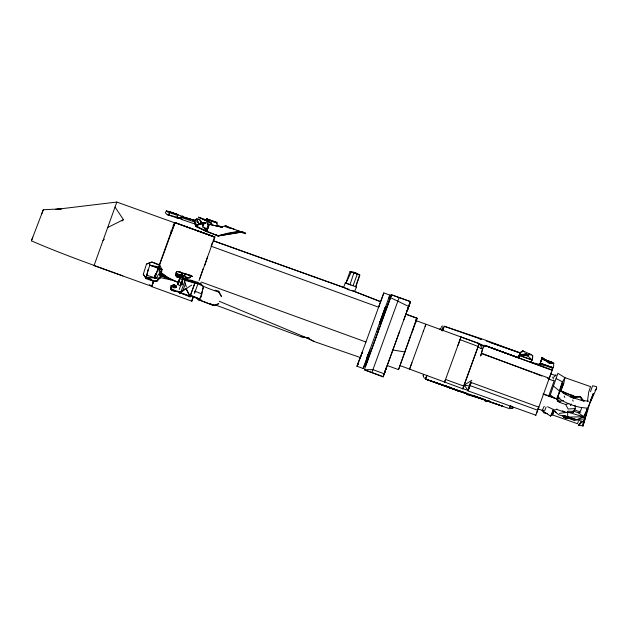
<?xml version="1.0" encoding="UTF-8"?>
<svg xmlns="http://www.w3.org/2000/svg" width="628" height="628" viewBox="0 0 628 628"><rect width="100%" height="100%" fill="white"/><g stroke="black" fill="none" stroke-linecap="round" stroke-linejoin="round"><path stroke-width="0.94" d="M559.893 401.944L559.901 401.198L557.884 400.483M578.553 425.651L581.198 421.357L582.14 421.545L578.553 425.651L578.71 425.203L582.957 425.941L582.988 421.553L584.982 418.868L586.984 410.531M171.177 230.445L171.138 233.271L175.016 222.642L214.745 236.976L213.237 241.764M154.92 276.901L154.967 274.962M203.378 226.213L199.571 219.305L196.807 218.96L194.131 221.119L195.693 226.331L206.643 231.622L217.987 235.806C226.645 233.64 236.434 229.864 245.14 233.695L245.156 232.933L244.308 232.564L240.555 231.654L225.13 225.727L226.645 226.308M535.833 415.202L467.97 390.867L468.833 386.887M523.069 354.749L519.246 355.22L527.724 355.848L532.065 359.954L519.246 355.22L525.385 353.737L528.438 354.828L530.982 354.577L522.763 350.769L520.329 352.418L519.246 355.22L519.034 358.023L484.895 345.486L530.825 362.301L532.065 359.954L531.5 359.891L532.536 358.706L532.67 355.189M171.099 289.547L178.98 291.565L179.726 292.507L189.915 296.832L194.837 283.189L184.514 280.151L184.436 278.926L195.277 282.812L190.724 280.229L184.13 279.334L175.495 274.428L176.625 271.767M532.575 358.431L532.646 355.762L529.341 353.98L527.724 355.848L527.983 354.687L525.385 353.737L528.438 354.828L527.724 355.848M550.411 361.649L552.051 362.254L546.996 360.519L542.09 357.45L541.681 358.965L548.268 362.018L549.728 363.534L549.17 363.337L550.411 361.649L553.715 363.439L549.728 363.534L549.602 362.56L543.636 359.122L552.051 362.254L553.378 363.439L553.739 362.858L553.606 366.375L549.186 378.519M163.963 275.048L170.808 279.845L162.15 274.883L162.542 273.643L170.808 279.845L160.47 277.639L158.531 267.999L159.575 265.134L162.095 269.506L160.47 277.639L156.827 280.747M585.084 417.094L582.957 425.941L587.054 410.751M465.521 393.301L467.091 393.795L467.028 394.565L484.777 399.816L502.957 406.355L489.181 401.669L484.895 400.758L484.777 399.816L473.802 395.876M216.817 222.634L217.217 225.209L218.112 226.37L222.367 227.454L217.217 225.209L218.112 226.37L209.077 224.267L206.643 231.622L195.842 225.711L196.093 224.691L194.131 221.119L196.807 218.96M211.746 223.403L205.018 220.13L205.882 219.816L211.746 223.403L198.526 217.131L205.018 220.13L206.753 218.889L216.817 222.524L216.793 223.804M591.042 399.118L582.957 425.941M581.465 407.517L581.308 409.417L578.765 412.981L573.278 411.05M216.786 304.713L215.247 305.553L213.677 305.546L198.809 299.862L198.848 299.179L190.347 294.807M553.362 409.323L552.593 414.959L577.525 423.735L578.333 421.435M157.526 280.088L160.47 277.639L160.807 275.928L161.679 275.771L160.47 277.639L156.262 278.22L146.928 275.252L146.159 277.152L153.774 280.975L157.981 280.724L156.058 281.305L153.695 281.297L145.68 278.534L149.77 265.157L158.452 268.18L158.868 266.955L149.77 265.157L149.582 262.849L151.913 262.057L159.693 264.867L159.394 265.73L159.575 265.134L160.038 266.9M177.857 214.862L177.104 217.084L179.365 218.199L176.876 217.735L177.104 217.084L180.848 218.144L181.092 215.969L169.992 211.746L166.389 210.867L165.36 212.884C165.996 213.316 168.508 216.275 169.042 214.541M180.315 292.719L172.001 290.12L170.934 287.42L171.114 285.764L172.786 286.509M390.577 297.68L364.326 369.876L383.104 376.847L408.663 306.44L390.577 297.68L391.472 294.807L410.5 301.597L407.195 310.656L409.66 303.991L408.647 306.55M176.374 275.959L176.044 275.37L176.743 276.799A1.688 0.84 20 0 0 178.721 277.521L180.181 276.877L176.743 276.799M174.733 285.418L176.421 287.2L173.815 287.844L172.284 285.701L173.98 287.483L176.46 287.098L175.762 285.669A1.688 0.84 20 0 0 173.783 284.947L172.323 285.591L174.011 287.381L176.429 286.753L174.011 287.381L172.567 285.348L175.762 285.669M155.249 275.197L155.022 276.979L155.744 273.525M379.453 305.326L379.563 304.541L379.281 306.268M423.146 375.913L423.343 374.516L423.5 377.279M178.917 281.689L179.302 279.711L177.63 284.107M557.389 401.127C558.873 393.042 560.372 384.658 564.972 377.664L590.587 386.636L588.742 391.856L587.502 401.104L588.381 401.135L581.599 400.46L571.347 397.194L574.612 396.558L580.531 396.778L584.016 401.049L581.599 400.46L580.531 396.778L573.121 397.948M443.925 327.612L444.161 326.23L485.075 340.007L520.706 353.069M181.453 283.228L180.487 285.685L177.724 284.657L179.969 278.651L182.669 279.868M181.366 283.189L180.683 285.206L182.434 280.378M182.481 279.593L182.198 281.203L182.489 280.402M181.084 284.201L181.382 282.608L178.823 281.642M202.962 269.027L199.068 280.63M389.172 296.934L389.831 295.113L383.81 292.907L357.096 366.273L358.36 362.827L357.104 366.289L363.125 368.479L364.609 365.049M383.81 292.907L380.537 301.95M557.083 398.741L559.415 392.147L561.047 390.922L563.811 383.088L564.972 377.664L557.915 373.315L549.657 396.747M193.118 296.549L191.791 301.15L151.725 286.619L153.672 281.242M468.794 388.606L471.055 382.476L538.824 407.18L535.708 415.548M383.221 316.182L385.223 307.178L379.179 324.48L383.221 316.182L391.472 294.807L410.5 301.597M477.759 347.049L479.29 343.461L482.642 348.854L480.71 355.864L482.642 348.854L484.549 345.361L517.519 357.356L519.191 355.55L532.065 359.954M146.834 275.127L148.098 269.459M197.435 225.177L195.842 225.711L195.693 226.331L206.643 231.183L204.61 227.972M556.07 378.535L562.539 381.863L560.262 391.197L563.811 383.088M557.405 401.237L558.261 397.807L559.988 398.026M479.211 343.752L484.039 346.727M537.819 408.734L542.231 410.422L550.489 416.121L551.949 414.692L553.064 410.335L558.904 414.849L582.988 421.553M389.462 298.669L390.443 294.87M367.521 357.411L368.416 354.106M543.66 393.999L556.494 398.827L557.805 401.182L557.217 398.592L556.494 398.827L543.016 394.101M592.173 396.299L589.935 402.415M567.422 417.047L567.147 418.005L566.26 418.342L564.054 417.557L562.657 415.642M403.537 320.625L405.892 314.173L416.772 318.106L400.311 364.664M427.009 375.316L425.549 379.116L450.182 387.358L449.907 387.704L450.182 387.358L449.907 387.704L467.224 394.031M572.767 419.347L564.054 417.557L564.58 415.807M442.646 330.94L443.643 327.69L440.982 327.934L439.694 329.237M559.415 392.147L562.539 381.863M213.677 305.546L218.756 303.677L215.223 305.404L213.669 305.467L198.95 299.776L197.137 298.151L190.198 295.874M145.939 277.921L145.774 278.322L143.286 274.287L146.457 264.105L149.582 262.849M178.619 282.459L178.438 283.032L179.239 280.92M364.114 366.925L369.884 349.906M545.206 360.284L542.09 357.45L540.347 362.984L541.681 358.965M564.808 415.807L564.054 417.557L564.643 415.697M570.546 397.092L571.135 395.232L571.873 395.059L576.323 397.375M593.319 393.348L590.917 400.797L593.342 393.583M162.534 273.69L162.15 274.883L177.834 282.2L160.807 275.928L161.506 269.718L158.711 267.379M173.626 226.488L175.016 222.657L214.745 236.976L199.822 278.534M209.077 224.267L206.643 231.622L204.312 227.76M204.83 265.189L207.585 256.86M211.267 245.76L212.186 242.981M218.819 291.251L221.519 296.667L218.591 291.926L218.819 291.251L215.208 290.222M349.984 284.641L353.902 272.913L350.047 271.477L345.855 283.142L356.539 287.027L354.545 291.455M357.104 366.289L360.079 357.348M566.26 418.342L566.864 416.529M570.483 405.664L571.087 403.851M183.015 217.374L182.615 216.087L181.688 216.652M169.874 212.083L168.846 215.082L169.968 211.777L169.277 211.628L172.59 213.3M182.277 219.549L180.244 218.473L181.476 219.423L195.206 224.102M353.902 272.913L359.601 274.931L355.636 286.698L356.539 287.027M547.577 406.732L554.532 410.005L556.651 409.448L556.84 408.883M204.281 223.741L203.66 223.474L203.205 223.992M377.342 329.794L377.954 328.02M411.002 335.219L398.49 369.633L387.201 365.52L399.714 331.113M145.68 278.534L146.159 277.152L156.262 278.22L158.625 274.098L159.748 273.675L162.15 274.883L161.215 271.335M193.353 296.659L191.791 301.15L193.361 296.581M194.602 293.064L198.103 283.291M355.856 286.682L359.899 275.025L356.374 273.73M459.374 391.244L459.578 390.663M557.593 399.063L557.413 399.722L556.494 398.827M412.463 331.042L413.098 329.221M546.046 407.015L544.876 410.343L542.231 410.422L544.24 406.206M550.489 416.121L553.064 410.335M363.125 368.479L389.831 295.113M380.584 322.329L384.799 310.405M399.981 365.575L462.765 388.756L479.211 343.602L416.301 320.72L411.45 333.994M445.692 385.78L445.558 386.157L467.146 393.913M480.239 398.372C479.517 397.689 483.796 399.934 484.777 399.816L485.342 399.73L425.549 379.116L426.326 377.012L424.34 378.26M548.809 395.891L554.241 380.458L552.899 380.552L548.55 379.022M590.501 391.684L592.581 385.78L596.522 386.652L596.6 388.371L583.648 416.749L574.487 420.674L565.404 416.207M442.74 330.218L443.643 327.69L441.492 330.744M408.663 306.44L407.14 310.734L410.367 301.754M536.524 413.295L538.848 406.928M159.347 264.812L174.443 222.736L116.832 202.059L94.019 265.636L151.631 286.313L153.57 280.904M154.543 278.204L158.389 267.473M179.577 279.028L178.682 281.438M180.974 283.33L180.707 284.099L180.872 283.707M182.191 284.366L182.371 283.856M564.054 417.557L564.69 415.791M368.416 353.823L367.058 357.371L368.393 353.69M384.14 373.982L386.613 367.097M475.647 396.747L475.891 396.433L473.347 395.821M360.291 357.505L362.301 351.963M384.297 310.263L385.396 307.233M365.339 366.509L391.472 294.807M383.104 376.847L386.424 367.647L383.127 376.674L364.405 369.704L372.899 369.649L384.187 373.762M415.477 322.988L416.301 320.72M411.905 362.717L409.511 369.343L423.515 330.846M444.569 382.162L445.385 379.861M462.75 388.952L477.908 347.174L482.642 348.854L480.891 348.548M540.261 363.219L539.75 364.648L541.415 360.048M552.2 370.237L551.934 367.38L540.261 363.204L553.142 367.623L530.825 362.301L532.528 358.69M154.935 277.78L158.688 267.45M159.308 265.73L173.014 228.121M173.791 286.023L174.309 286.58L174.537 285.936M179.223 289.477L180.786 284.955M180.966 291.761L184.883 280.983M185.543 279.193L186.194 277.395A3.203 1.601 20 0 1 185.323 274.436A3.203 1.601 20 0 1 190.276 276.304A3.203 1.601 20 0 1 187.529 277.898L186.877 279.696M182.63 291.361L185.566 283.283M384.21 373.77L387.225 365.48M410.492 301.55L405.9 314.188L417.188 318.302L416.011 321.536M444.561 382.122L460.999 336.969L457.898 345.494M520.204 352.755L519.011 356.045L519.489 355.636M519.646 354.294L519.011 356.045L519.191 355.55M519.851 353.729L520.329 352.418M153.365 282.145L151.725 286.619M194.562 293.041L195.536 290.371M354.914 291.51L349.066 290.01L343.626 287.404L345.259 282.922L350.903 284.971M353.046 285.756L357.308 274.075M398.49 369.633L400.303 365.056M423.241 331.584L425.917 324.26L425.117 326.45M468.041 390.718L471.228 381.918L467.97 390.859M540.017 363.887L540.3 363.102M552.145 370.347L484.549 345.337L519.034 358.023M181.343 282.459L181.586 281.799M181.979 281.76L180.911 284.539L182.096 281.305M379.94 322.14L384.006 311.127M366.666 362.906L367.992 359.31M371.917 372.459L399.188 297.507M477.641 347.865L478.175 346.436L460.026 339.63M551.455 372.247L549.076 378.762L547.255 378.072M178.862 281.791L179.333 280.543M181.217 282.671L181.688 281.423M178.595 281.446L179.129 280.049M178.603 281.689L177.779 284.68L177.638 284.225M181.759 282.145L182.638 279.86M122.853 275.888C92.198 264.671 61.301 253.877 31.4 240.838L43.316 209.744L61.568 208.841L55.955 209.469M480.318 397.971L477.154 397.281M31.4 240.838L32.789 237.219M41.472 214.548L43.316 209.744M146.819 275.449L145.955 277.694L143.286 274.287M178.368 282.262L177.944 283.361M182.269 284.233L182.489 283.66M207.86 228.309L208.991 225.452L207.483 222.964L206.141 222.657L203.519 223.592L202.624 226.221L203.001 227.626L206.612 228.317L208.025 228.011L207.483 222.964M197.396 283.275L197.765 282.317L190.724 280.229C199.822 284.688 208.645 289.092 218.591 291.926M380.073 322.203L384.76 310.397M158.452 268.18L158.845 267.206M388.732 298.732L389.493 296.903M484.549 345.369L484.384 345.777L480.067 344.089M556.322 399.518L558.951 393.442M556.651 409.448L565.859 412.47L573.199 412.392L575.381 408.577L574.965 405.186M179.569 278.911L179.969 278.651M159.693 264.867L159.496 265.322L151.913 262.057L146.457 264.105M359.742 358.988L361.54 354.938M415.571 320.712L416.772 318.106M345.997 283.11L351.288 271.885M467.373 393.756L458.055 390.859L445.503 386.142L445.676 385.773M586.976 410.971L587.808 409.275M364.562 365.755L365.378 364.107M367.019 360.81L367.843 359.161M470.168 384.203L471.055 382.476L469.964 383.818M195.842 225.711L200.065 224.29L201.054 222.351L204.846 223.246M194.837 283.189L189.915 296.832M415.398 321.701L417.188 318.302M179.2 280.08L179.726 278.573M157.259 268.737L157.542 268.25M195.135 220.609L183.007 217.155L195.182 220.522L183.195 216.833L182.615 216.087L182.285 217.681L180.542 217.61M449.907 387.704L450.143 387.343L449.962 387.704L425.549 379.124L458.055 390.859L466.164 393.23M574.133 411.419L567.688 411.191L567.641 417.094L583.648 416.749L586.309 412.737L587.251 408.2L579.903 407.289A19.617 5.785 19.4 0 1 558.261 397.807M361.453 354.271L362.709 352.402M521.672 352.394L522.763 350.769L524.6 352.057M477.382 347.951L477.908 347.174M181.186 285.034L182.85 280.724M595.014 390.53L596.6 388.371M184.436 278.926L184.514 280.151M181.249 284.311L181.822 283.55M512.699 407.085L509.63 407.25L510.768 405.774M367.592 356.68L369.193 354.624M191.681 285.088L179.592 293.064L178.98 291.565L180.699 292.287M199.79 217.618L205.858 219.879L206.934 219.227L216.817 222.524L211.291 221.237M573.199 412.392L574.071 411.426L573.662 411.05M210.364 221.025L210.937 220.412L216.817 222.524M578.71 425.203L582.14 421.545M103.008 240.587L104.366 239.19M122.075 221.056L123.433 219.659L115.034 207.083M170.934 287.42L170.455 288.723L172.001 290.12L174.851 290.913M206.384 219.4L206.793 218.999L209.289 220.2M205.858 219.879L206.793 218.999M553.708 377.263L556.188 374.971L554.767 375.285L550.418 373.762M176.076 275.26L176.672 275.763L177.339 275.166L175.495 274.428L176.79 273.902L187.529 279.719L184.13 279.334L179.153 275.174L175.495 274.428L177.732 277.152L178.721 277.521M509.63 407.25L510.972 406.041M195.598 219.721L194.39 220.758L196.281 219.172M203.519 223.592L204.108 223.136L203.66 223.474M512.158 408.475L513.28 407.627L512.158 408.483L509.402 408.624L489.236 401.653M204.728 222.846L203.613 223.67L205.474 223.089M432.001 381.392L458.055 390.859L460.018 390.82M367.349 356.869L369.343 355.566L368.283 354.404M462.82 388.661L468.127 390.435L464.131 385.145L471.809 380.317M220.295 226.998L226.072 225.892L225.146 226.127L225.358 226.614L229.832 228.231M195.434 297.115L198.809 299.862L199.241 299.627M178.792 217.547L176.947 217.531M445.629 386.173L446.021 385.961L445.503 386.142M201.588 300.215L198.864 299.25L200.803 297.193L203.448 286.525L200.803 297.193L198.95 299.776L198.848 299.179M107.694 227.517L123.433 219.659M538.824 407.18L549.257 378.26L481.535 353.611M244.261 233.373L245.156 232.933L242.078 231.732L236.246 231.936L217.987 235.806L207.515 231.536M447.191 386.722L466.494 393.615L467.185 393.34M179.545 277.113L180.181 276.877A2.206 1.099 20 0 1 177.284 276.964A2.206 1.099 20 0 1 176.413 274.993M172.99 285.748L172.323 285.591L172.959 285.348M162.095 269.506L161.506 269.718L158.531 267.999L159.339 269.553M557.805 401.182L559.187 402.226L565.663 404.518L568.984 403.404M155.399 278.628L156.953 278.173M210.176 303.505L213.143 305.106L215.365 305.035M177.685 275.3L176.076 275.716L177.198 275.559M441.405 326.379L442.771 326.034M178.635 276.83L177.771 277.05L177.12 276.249L178.635 276.83L180.267 276.571M181.492 274.279L183.541 276.045L181.571 275.048L179.153 275.174L183.541 276.045L181.406 272.913L178.776 271.924L192.466 276.43L190.755 275.378L178.776 271.924M559.901 401.198L563.395 400.57M201.863 224.306L203.786 223.976M245.14 233.695L244.308 232.564L239.817 232.368L218.089 235.979L215.608 234.589M239.817 232.368L218.089 235.979L215.592 234.487M572.83 396.849L574.612 396.558L561.047 390.922L566.009 394.635L573.458 398.105M559.281 413.405L567.908 412.211L583.648 416.749L584.982 418.868L576.512 419.559L565.498 416.089M450.025 387.476L458.055 390.859L459.563 390.663M174.309 286.58L175.809 286.392M173.885 289.885L172.001 290.12L171.114 285.764L172.512 286.596M524.977 354.514L526.884 354.278M116.832 202.059L55.507 209.43M180.22 276.767L177.771 277.05L180.22 276.767A2.206 1.099 20 0 1 177.324 276.854A2.206 1.099 20 0 1 176.444 274.891M177.732 277.152L180.181 276.877M172.323 285.591L174.772 285.316L176.46 287.098A2.206 1.099 20 0 1 173.03 286.863A2.206 1.099 20 0 1 173.681 285.073A2.206 1.099 20 0 1 176.46 287.098L176.099 286.109M202.043 223.945L204.83 223.639M239.731 232.329L241.474 232.431M575.381 408.577L568.136 409.024L565.663 404.518M519.246 355.22L527.983 354.687M179.153 275.174L181.571 275.048M159.693 274.679L161.027 274.609L160.776 273.8M458.055 390.859L464.539 392.508M574.612 396.558L571.668 395.923L571.135 395.232M156.058 281.305L153.624 281.391L146.159 277.152L151.56 279.421M309.486 338.202L300.506 336.561L215.616 305.027M549.17 363.337L553.715 363.439M200.866 222.838L204.728 223.121M473.551 395.86L477.939 397.555L473.598 395.86M470.254 394.824L467.028 394.565L466.494 393.615L467.051 393.725M177.889 274.632L175.495 274.428L176.672 275.763M309.376 338.437L300.506 336.561M309.486 338.5L307.657 338.217L219.164 301.259M464.131 385.145L469.72 386.047L469.76 385.011L469.893 385.584M548.103 366.752L551.934 367.38M392.893 349.992L404.895 351.97M181.257 217.476L194.774 222.045M466.494 393.615L467.083 393.732M547.506 413.742L543.958 412.981L542.231 410.422M475.812 396.81L477.837 397.485L477.508 396.982M208.629 224.133L218.112 226.37M204.618 223.199L201.054 222.351L203.087 225.562M179.302 292.797L183.046 293.747M177.049 217.272L167.197 214.533L176.837 217.892M477.28 397.32L477.837 397.485M170.777 212.358L177.967 214.541M195.277 282.812L184.13 279.334L187.811 280.52M193.33 282.302L196.085 283.197L197.765 282.317L201.533 285.041L200.23 282.969L203.519 286.8M176.853 217.822L178.713 218.426M565.498 416.113L568.269 417.039M473.52 396.056L476.244 396.975M149.77 265.157L158.46 268.093M169.654 212.711L177.661 215.443L177.952 214.619L169.277 211.628M179.836 292.766L189.97 296.212L186.163 288.409M469.061 394.667L484.643 400.06M314.204 341.546L307.657 338.233L314.204 341.546L360.291 357.52M492.509 343.249L490.884 342.676L520.73 353.187L493.388 343.54M444.161 326.246L481.291 339.301L479.666 338.728M533.415 363.212L530.825 362.301L552.279 370.018M486.096 340.973L490.656 342.582M548.275 362.05L546.454 361.406L549.602 362.56M196.446 230.452L214.745 236.976M343.602 287.404L213.135 240.705L349.176 289.43M209.265 235.131L214.902 237.18L175.016 222.642M350.047 271.477L352.018 272.191M461.007 337.016L479.219 343.634M206.934 218.936L210.647 220.287M529.341 353.98L530.982 354.577M211.118 246.215L378.598 307.186L380.615 301.675L351.468 290.301M201.203 282.027L365.928 341.993M469.791 385.498L537.631 410.217M445.527 379.453L463.739 386.079M345.259 282.922L346.169 283.259M225.617 226.159L234.409 229.401M237.046 230.374L239.676 231.347M173.783 284.947L174.772 285.316M574.644 409.903L580.924 412.235M193.707 296.895L199.186 298.912M186.194 277.395L187.529 277.898M481.66 353.258L531.767 372.216M533.588 372.899L541.791 376.007M218.717 226.001L222.524 227.462M354.2 291.368L380.615 301.683M162.573 276.124L177.834 282.2M551.949 414.692L552.593 414.959L553.943 411.128M555.686 411.858L553.967 411.144L556.439 412.431M194.79 291.078L202.012 294.092M376.729 331.56L377.985 332.094M173.053 225.366L173.799 225.986M570.828 395.263L561.149 391.024L563.049 393.034M581.379 399.895L584.016 401.049M178.619 275.802L175.495 274.428L177.92 275.551M174.608 285.245L175.283 285.552M173.799 286.305L174.482 286.611M212.091 304.376L213.787 305.192M562.555 410.838L565.859 412.47M210.937 220.412L214.274 222.1M204.806 228.262L207.279 229.542L205.646 228.443M562.201 415.43L563.85 416.285M208.653 220.122L206.753 218.889M188.761 296L190.206 296.769M204.846 228.6L207.326 229.981M172.645 286.698L171.114 285.764L172.551 286.823M213.143 305.106L213.669 305.467M149.386 284.649L150.885 285.756M550.269 395.012L554.814 398.387M578.765 412.981L583.648 416.749M553.425 386.039L559.336 390.961M166.389 210.867L169.411 213.441M195.096 223.67L194.131 221.119L196.093 224.691M196.941 297.766L198.809 299.862M542.09 357.45L543.259 358.981M181.092 215.969L182.285 217.681L182.842 216.691L183.007 217.155M176.13 286.509L176.46 287.098M158.531 267.999L162.15 274.883L161.6 273.054M564.132 396.056L564.87 397.524M572.642 400.02L573.231 401.214M176.044 275.37L176.405 276.359M552.711 377.059L553.401 379.061M184.451 280.614L186.351 286.996M173.281 285.465L173.352 285.881M159.748 273.675L160.47 277.639M557.217 398.592L557.413 399.722M176.083 272.309L176.146 273.07M175.455 290.819A2.802 1.405 20 0 1 172.237 290.458A2.802 1.405 20 0 1 170.651 288.425M175.181 285.614A2.206 1.099 20 0 1 175.848 287.655A2.206 1.099 20 0 1 172.433 286.407A2.206 1.099 20 0 1 174.262 285.277M200.567 220.326A3.203 3.203 0 0 1 200.065 224.29M175.306 286.91A1.688 0.84 20 0 1 173.328 286.187M179.726 292.507L179.592 293.064L180.252 292.491L189.97 296.212L185.762 288.558L179.726 292.507M489.44 401.174L489.181 401.669L489.455 401.182L484.895 400.758L489.44 401.174M356.61 273.353L352.653 271.979L357.999 273.941L356.61 273.353M180.267 272.034L179.098 271.586A2.802 1.397 20 0 0 176.633 272.788A2.802 1.397 20 0 0 180.487 274.711A2.802 1.397 20 0 0 181.233 272.654L180.267 272.034M564.65 393.395L561.149 391.024L566.009 394.635L564.65 393.395M199.79 224.008L196.917 221.668L199.79 224.008M197.993 221.543L197.114 220.459L197.993 221.543M480.318 398.34L480.185 397.924L480.318 398.34M195.685 223.804A2.802 2.802 0 0 0 200.465 222.956A2.802 2.802 0 0 0 197.341 219.235A2.802 2.802 0 0 0 195.685 223.804M185.653 276.673A2.959 1.476 20 0 0 190.3 277.05A2.959 1.476 20 0 0 186.626 274.303A2.959 1.476 20 0 0 185.653 276.673"/></g></svg>
